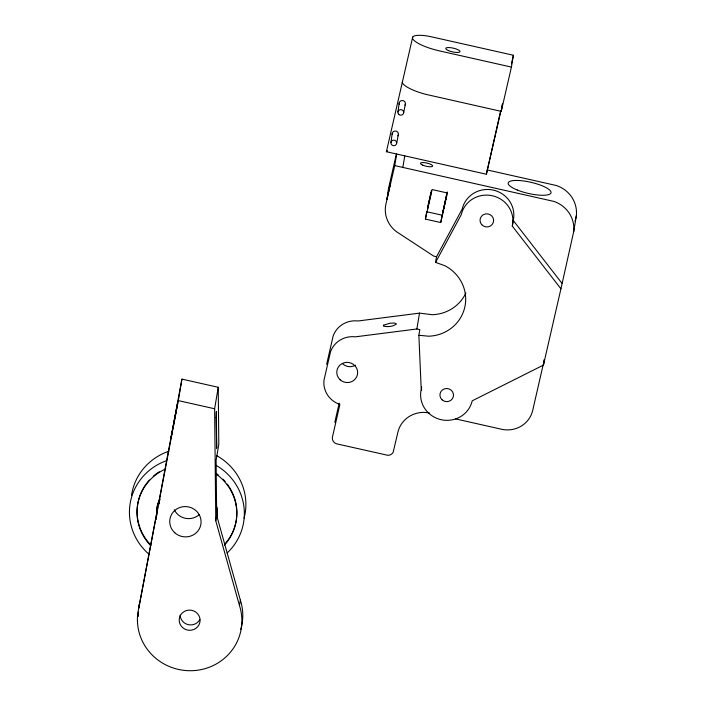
<?xml version="1.0" encoding="UTF-8"?>
<svg xmlns="http://www.w3.org/2000/svg" width="706" height="706" viewBox="0 0 706 706"><rect width="100%" height="100%" fill="white"/><g stroke="black" fill="none" stroke-linecap="round" stroke-linejoin="round"><path stroke-width="1.06" d="M390.939 142.647L392.157 133.761M397.955 111.972L399.181 103.067M159.344 502.504L158.188 505.567L181.936 379.113L218.233 387.285L218.807 444.206L216.107 460.33L216.671 515.406L240.367 600.153L239.466 605.527A52.288 50.488 9.5 0 1 191.944 670.7A52.288 50.488 9.5 0 1 138.641 608.713L157.835 507.058M158.188 505.567L159.794 499.813M138.641 608.713L178.336 400.602L181.936 379.113M239.466 605.527L215.771 520.781L214.633 408.774L218.233 387.285M215.771 520.781L216.671 515.406A30.42 29.37 9.5 0 1 216.68 517.595M402.544 81.349L402.323 82.699A29.484 7.669 12.9 0 0 426.248 94.436L501.26 111.38L511.418 67.088L513.394 55.262L431.34 36.791A18.444 4.801 12.9 0 0 412.701 37.056L386.403 151.719L486.381 174.232L501.048 110.251M412.701 37.056L412.48 38.406A29.484 7.669 12.9 0 0 439.714 50.947L511.418 67.088M429.645 413.063A26.678 25.751 9.5 0 0 397.866 432.31L393.216 452.096A5.886 5.683 9.5 0 1 387.894 455.317L336.409 443.774A6.222 6.001 9.5 0 1 332.341 437.561L339.886 404.45A23.527 22.716 9.5 0 1 323.992 380.172L330.479 351.923A23.527 22.716 9.5 0 1 355.392 336.833L416.858 328.987L419.814 329.631L418.87 335.271L428.666 336.206A38.759 37.427 9.5 0 0 464.777 307.278A38.759 37.427 9.5 0 0 444.833 265.73L435.584 262.376L436.529 256.737L433.66 256.075L396.543 231.736A28.275 27.296 9.5 0 1 385.953 203.955L394.733 165.592L396.666 154.032M402.835 167.41L404.767 155.858M425.409 219.098L432.107 189.552L447.41 192.994L440.712 222.54L425.409 219.098L426.468 212.762M416.858 328.987L419.514 313.129L432.266 314.708A38.759 37.427 9.5 0 0 465.898 292.99M440.712 222.54L447.207 191.935M486.381 174.232L500.616 110.992M501.26 111.38L502.522 103.853L501.542 108.124M418.87 335.271L421.208 389.333A26.148 25.239 9.5 0 0 441.073 419.682A26.148 25.239 9.5 0 0 472.217 400.814L543.443 365.099L560.935 288.816L512.291 226.114L513.236 220.466A26.148 25.239 9.5 0 0 493.37 190.126A26.148 25.239 9.5 0 0 462.227 208.985L436.529 256.737M543.443 365.099L544.388 359.451L532.703 410.389A26.148 25.239 9.5 0 1 501.551 429.248L455.405 418.861M560.935 288.816L573.678 231.745L576.325 215.895A29.414 28.399 9.5 0 0 556.469 185.546L487.096 169.925M431.039 193.391L431.234 192.279L430.925 193.347M173.349 425.842L177.674 402.888L170.976 438.047L172.555 429.998M396.604 143.556A2.877 2.78 9.5 0 0 392.933 140.265A2.877 2.78 9.5 0 0 391.856 144.951A2.877 2.78 9.5 0 0 396.604 143.556L398.343 134.749M403.638 112.845L405.385 104.02M428.048 206.187L427.589 208.605L430.775 194.697M428.833 202.516L429.292 200.407M388.221 193.506L390.4 183.189L386.764 199.516L387.77 195.465M427.598 207.485L431.428 190.602M326.649 364.322L333.126 336.074A23.527 22.716 9.5 0 1 358.048 320.983L419.514 313.129M339.189 403.197L335.121 420.935A6.222 6.001 9.5 0 0 334.979 422.497M396.41 153.996L388.6 188.105A28.275 27.296 9.5 0 0 387.973 192.773M511.426 63.84L513.394 55.262M575.099 221.243L576.325 215.895M430.219 196.33L430.616 194.644M435.584 262.376L461.283 214.633A26.148 25.239 9.5 0 1 492.426 195.765A26.148 25.239 9.5 0 1 512.291 226.114M394.733 165.592L553.813 201.395A29.414 28.399 9.5 0 1 573.678 231.745M426.645 211.712L441.947 215.154M178.336 400.602L214.633 408.774M513.236 220.466L561.879 283.177M355.489 365.196A10.458 10.096 9.5 0 1 342.816 363.987M421.561 390.259A26.148 25.239 9.5 0 1 421.641 386.95M386.403 151.719A18.444 4.801 12.9 0 1 387.541 150.802M399.243 104.25A3.142 3.027 9.5 0 1 402.738 100.552A3.142 3.027 9.5 0 1 404.97 105.132M392.201 134.546A3.142 3.027 9.5 0 1 395.96 131.104A3.142 3.027 9.5 0 1 397.849 135.826M199.816 619.586A10.458 10.096 9.5 0 1 180.109 615.147M240.367 600.153A52.288 50.488 9.5 0 1 240.711 629.478M138.358 616.462A52.288 50.488 9.5 0 1 138.35 612.067M138.747 607.654A52.288 50.488 9.5 0 1 139.541 603.339M156.132 519.51A30.42 29.37 9.5 0 1 155.947 517.322M216.574 508.346A30.42 29.37 9.5 0 1 216.98 517.11M199.313 514.533A15.691 15.144 9.5 0 1 174.267 509.723M216.089 465.316A57.521 55.536 9.5 0 1 227.138 552.992M148.189 553.522A57.521 55.536 9.5 0 1 166.431 460.7M216.689 455.652A57.521 55.536 9.5 0 1 244.064 518.239M131.528 495.303A57.521 55.536 9.5 0 1 168.972 451.213M215.489 473.647A49.941 48.211 9.5 0 1 224.411 545.094M150.131 545.085A49.941 48.211 9.5 0 1 165.786 468.908M156.617 513.827A30.332 29.281 9.5 0 1 160.006 499.054M216.627 507.552A30.332 29.281 9.5 0 1 216.883 517.383M229.644 487.608A49.941 48.211 9.5 0 1 224.517 544.423M150.987 545.191A49.941 48.211 9.5 0 1 149.487 479.974M153.273 476.268A49.941 48.211 9.5 0 1 159.274 471.776M216.495 473.602A49.941 48.211 9.5 0 1 218.225 474.909M223.017 479.206A49.941 48.211 9.5 0 1 225.214 481.589M227.235 484.104A49.941 48.211 9.5 0 1 229.071 486.716M156.917 515.336A30.332 29.281 9.5 0 1 159.618 499.345M216.495 505.805A30.332 29.281 9.5 0 1 216.998 516.713M216.142 417.537L216.68 448.336L216.363 411.598L216.142 417.537M442.927 211.8L446.536 195.686L442.927 211.8M383.517 325.21L383.376 326.04C387.55 327.213 393.039 326.64 396.481 323.957L394.733 323.066L390.118 323.198L383.517 325.21M517.348 190.055A21.965 5.71 12.9 0 0 550.98 192.914A21.965 5.71 12.9 0 0 520.516 180.63A21.965 5.71 12.9 0 0 517.348 190.055M442.106 399.852A6.795 6.566 9.5 0 0 453.34 396.595A6.795 6.566 9.5 0 0 444.692 388.777A6.795 6.566 9.5 0 0 442.106 399.852M340.168 379.837A10.458 10.096 9.5 0 0 357.421 374.762A10.458 10.096 9.5 0 0 344.078 362.787A10.458 10.096 9.5 0 0 340.168 379.837M481.748 224.693A6.795 6.566 9.5 0 0 493.273 222.522A6.795 6.566 9.5 0 0 485.454 213.927A6.795 6.566 9.5 0 0 481.748 224.693M422.638 165.116A6.275 1.633 12.9 0 0 432.61 166.245A6.275 1.633 12.9 0 0 424.491 162.654A6.275 1.633 12.9 0 0 422.638 165.116M448.328 50.541A7.325 1.906 12.9 0 0 459.933 51.829A7.325 1.906 12.9 0 0 450.375 47.646A7.325 1.906 12.9 0 0 448.328 50.541M398.731 114.328A2.877 2.78 9.5 0 0 403.558 113.198A2.877 2.78 9.5 0 0 400.099 109.712A2.877 2.78 9.5 0 0 398.731 114.328M182.589 627.572A10.458 10.096 9.5 0 0 199.851 622.489A10.458 10.096 9.5 0 0 186.499 610.522A10.458 10.096 9.5 0 0 182.589 627.572M174.823 532.801A15.691 15.144 9.5 0 0 200.707 525.185A15.691 15.144 9.5 0 0 180.692 507.226A15.691 15.144 9.5 0 0 174.823 532.801"/></g></svg>
